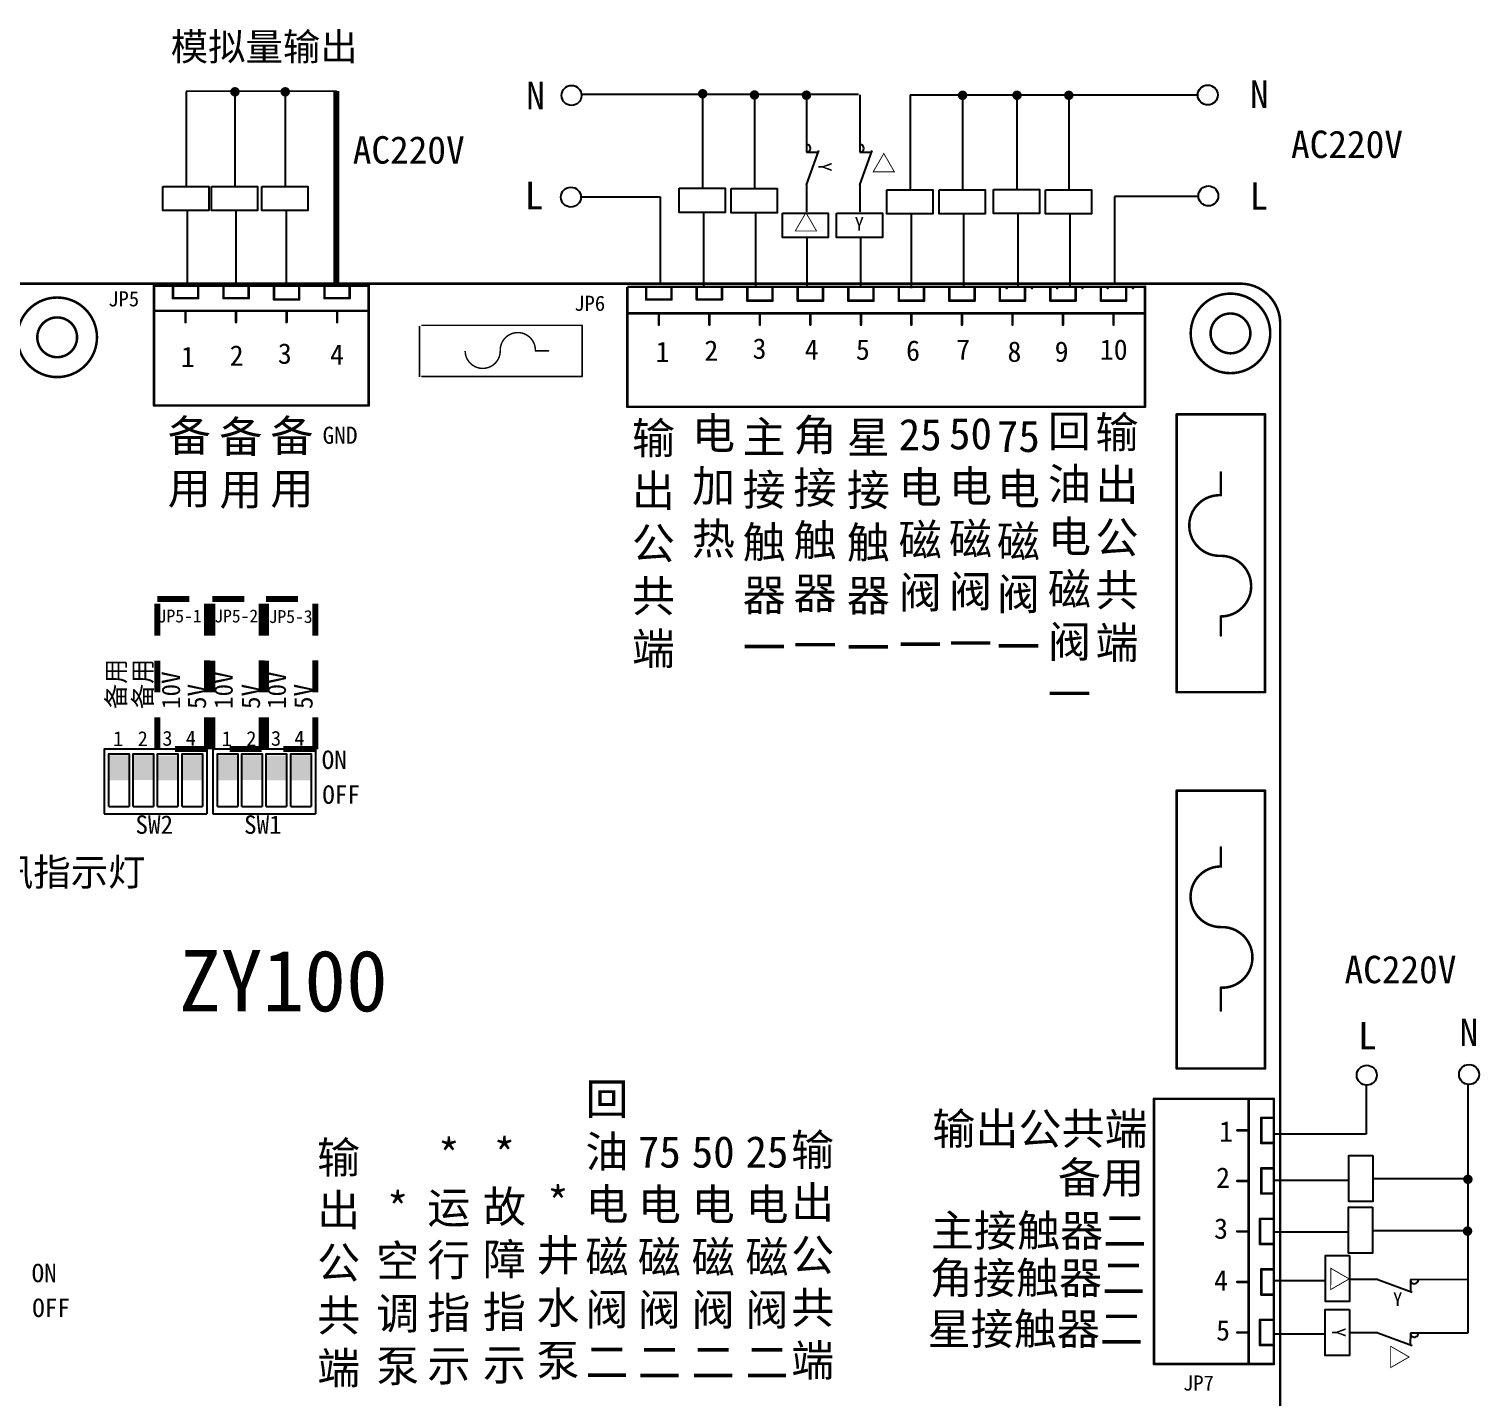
# Model space of a CAD drawing. Extents: x -2.3 to 27.3, y 18.5 to 36.9.
# Drawn here: x 5.92 to 11.66, y 21.52 to 26.93 of the extents above; entities that cross this region are included whole.
import ezdxf
from ezdxf.enums import TextEntityAlignment as Align

# ---------------------------------------------------------------- set-up
doc = ezdxf.new("R2010")
doc.units = 0
doc.header["$MEASUREMENT"] = 0
doc.linetypes.add('ACAD_ISO07W100', pattern=[3, 0, -3])
doc.linetypes.add('HIDDEN2', pattern=[0.1875, 0.125, -0.0625])
doc.layers.get('0').update_dxf_attribs({"linetype": 'CONTINUOUS'})
for name, color, linetype in [('BOTTOMSOLDER', 250, 'CONTINUOUS'), ('KEEPOUTLAYER', 250, 'CONTINUOUS'), ('MECHANICAL1', 251, 'CONTINUOUS'), ('TOPOVERLAY', 250, 'CONTINUOUS')]:
    doc.layers.add(name, color=color, linetype=linetype)
doc.styles.add('宋体', font='')
doc.styles.get('宋体').set_extended_font_data('SimSun')

msp = doc.modelspace()

# ---------------------------------------------------------------- hatches: boundary and pattern name
h = msp.add_hatch(color=256)
edge = h.paths.add_edge_path()
edge.add_arc((6.7354, 26.6837), 0.0189, 180, 540)
h = msp.add_hatch(color=256)
edge = h.paths.add_edge_path()
edge.add_arc((6.9346, 26.6837), 0.0189, 180, 540)
h = msp.add_hatch(color=256)
edge = h.paths.add_edge_path()
edge.add_arc((8.5872, 26.6762), 0.0189, 180, 540)
h = msp.add_hatch(color=256)
edge = h.paths.add_edge_path()
edge.add_arc((8.7922, 26.6712), 0.0189, 180, 540)
h = msp.add_hatch(color=256)
edge = h.paths.add_edge_path()
edge.add_arc((8.998, 26.6704), 0.0189, 180, 540)
h = msp.add_hatch(color=256)
edge = h.paths.add_edge_path()
edge.add_arc((9.6162, 26.6699), 0.0189, 180, 540)
h = msp.add_hatch(color=256)
edge = h.paths.add_edge_path()
edge.add_arc((9.8316, 26.6699), 0.0189, 180, 540)
h = msp.add_hatch(color=256)
edge = h.paths.add_edge_path()
edge.add_arc((10.0366, 26.6699), 0.0189, 180, 540)
for points in [[(6.2353, 24.0562), (6.3155, 24.0562), (6.3155, 23.9581), (6.2353, 23.9581)], [(6.333, 24.0566), (6.4132, 24.0566), (6.4132, 23.9585), (6.333, 23.9585)], [(6.4288, 24.0557), (6.5089, 24.0557), (6.5089, 23.9576), (6.4288, 23.9576)], [(6.527, 24.0561), (6.6072, 24.0561), (6.6072, 23.958), (6.527, 23.958)], [(6.6653, 24.0562), (6.7454, 24.0562), (6.7454, 23.9581), (6.6653, 23.9581)], [(6.763, 24.0566), (6.8432, 24.0566), (6.8432, 23.9585), (6.763, 23.9585)], [(6.8587, 24.0557), (6.9389, 24.0557), (6.9389, 23.9576), (6.8587, 23.9576)], [(6.957, 24.0561), (7.0372, 24.0561), (7.0372, 23.958), (6.957, 23.958)]]:
    msp.add_hatch(color=256).paths.add_polyline_path(points)
h = msp.add_hatch(color=256)
edge = h.paths.add_edge_path()
edge.add_arc((11.6167, 22.3779), 0.0189, 180, 540)
h = msp.add_hatch(color=256)
edge = h.paths.add_edge_path()
edge.add_arc((11.6153, 22.1729), 0.0189, 180, 540)

# ---------------------------------------------------------------- linework, layer by layer
at = {"color": 0}
for p, q in [((8.9979, 26.6719), (8.9979, 26.4442)), ((9.2094, 26.6719), (9.2094, 26.4442)), ((8.9979, 26.3157), (9.0471, 26.4513)), ((8.9979, 26.4442), (9.0445, 26.4442)), ((9.2094, 26.3157), (9.2586, 26.4513)), ((9.2094, 26.4442), (9.256, 26.4442)), ((8.9979, 26.3157), (8.9979, 26.2081)), ((9.2094, 26.3157), (9.2094, 26.2081)), ((11.2605, 21.9809), (11.153, 21.9811)), ((11.2605, 21.9809), (11.3961, 21.9315)), ((11.3891, 21.9808), (11.389, 21.9341)), ((11.6168, 21.9804), (11.3891, 21.9808)), ((11.2602, 21.7695), (11.1527, 21.7696)), ((11.2602, 21.7695), (11.3958, 21.72)), ((11.3888, 21.7693), (11.3887, 21.7226)), ((11.6165, 21.769), (11.3888, 21.7693))]:
    msp.add_line(p, q, dxfattribs=at)
for p, q in [((6.623, 24.0814), (6.2161, 24.0814)), ((6.2177, 24.0816), (6.2177, 23.8251)), ((6.6246, 24.0816), (6.6246, 23.8251)), ((7.0529, 24.0814), (6.646, 24.0814)), ((6.6477, 24.0816), (6.6477, 23.8251)), ((7.0546, 24.0816), (7.0546, 23.8251)), ((6.2177, 23.8251), (6.6246, 23.8251)), ((6.2364, 23.8542), (6.3167, 23.8542)), ((6.3325, 23.8542), (6.4129, 23.8542)), ((6.4289, 23.8542), (6.5092, 23.8542)), ((6.5271, 23.8542), (6.6075, 23.8542)), ((6.6477, 23.8251), (7.0546, 23.8251)), ((6.6663, 23.8542), (6.7467, 23.8542)), ((6.7625, 23.8542), (6.8428, 23.8542)), ((6.8588, 23.8542), (6.9392, 23.8542)), ((6.9571, 23.8542), (7.0375, 23.8542))]:
    msp.add_line(p, q)
for points in [[(6.2364, 23.8542), (6.2364, 24.0625), (6.3167, 24.0625), (6.3167, 23.8542)], [(6.3325, 23.8542), (6.3325, 24.0625), (6.4129, 24.0625), (6.4129, 23.8542)], [(6.4289, 23.8542), (6.4289, 24.0625), (6.5092, 24.0625), (6.5092, 23.8542)], [(6.5271, 23.8542), (6.5271, 24.0625), (6.6075, 24.0625), (6.6075, 23.8542)], [(6.6663, 23.8542), (6.6663, 24.0625), (6.7467, 24.0625), (6.7467, 23.8542)], [(6.7625, 23.8542), (6.7625, 24.0625), (6.8428, 24.0625), (6.8428, 23.8542)], [(6.8588, 23.8542), (6.8588, 24.0625), (6.9392, 24.0625), (6.9392, 23.8542)], [(6.9571, 23.8542), (6.9571, 24.0625), (7.0375, 24.0625), (7.0375, 23.8542)]]:
    msp.add_lwpolyline(points)
for centre, start, end in [((8.9984, 26.4599), 268.26312, 88.26312), ((9.2098, 26.4599), 268.26312, 88.26312), ((11.4048, 21.9803), 178.18236, 358.18236), ((11.4045, 21.7688), 178.18236, 358.18236)]:
    msp.add_arc(centre, 0.0157, start, end)
at = {"layer": 'BOTTOMSOLDER', "color": 0, "linetype": 'Continuous'}
for p, q in [((7.1369, 26.6867), (6.5428, 26.6852)), ((6.5428, 26.6852), (6.5428, 26.3086)), ((6.7353, 26.6852), (6.7353, 26.3086)), ((6.9344, 26.6852), (6.9344, 26.3086)), ((9.2037, 26.6728), (8.1069, 26.6728)), ((8.5871, 26.6778), (8.5871, 26.3011)), ((8.7921, 26.6764), (8.7921, 26.2997)), ((9.4088, 26.6714), (10.5465, 26.6714)), ((9.4088, 26.6714), (9.4088, 26.2947)), ((9.6161, 26.672), (9.6161, 26.2953)), ((9.8314, 26.6734), (9.8314, 26.2967)), ((10.0365, 26.672), (10.0365, 26.2954)), ((8.1064, 26.2674), (8.4195, 26.2674)), ((8.4195, 26.2674), (8.4195, 25.9241)), ((10.2172, 26.2686), (10.2172, 25.9241)), ((10.5465, 26.2686), (10.2172, 26.2686)), ((6.5478, 25.9203), (6.5478, 26.2105)), ((6.7403, 25.9203), (6.7403, 26.2105)), ((6.9394, 25.9203), (6.9394, 26.2105)), ((8.5921, 25.9128), (8.5921, 26.203)), ((8.7971, 25.9115), (8.7971, 26.2017)), ((9.4138, 25.9065), (9.4138, 26.1967)), ((9.6211, 25.9071), (9.6211, 26.1973)), ((9.8364, 25.9085), (9.8364, 26.1987)), ((10.0415, 25.9071), (10.0415, 26.1973)), ((9.0015, 25.9077), (9.0015, 26.1075)), ((9.2128, 25.9076), (9.2128, 26.1075)), ((11.2143, 22.7498), (11.2143, 22.5561)), ((11.6181, 22.7517), (11.6181, 22.7517)), ((11.6181, 21.7693), (11.6181, 22.7517)), ((11.2143, 22.5561), (10.8486, 22.5561)), ((10.8516, 22.3745), (11.1418, 22.3745)), ((11.6165, 22.3795), (11.2398, 22.3795)), ((10.8502, 22.1695), (11.1404, 22.1695)), ((11.6151, 22.1745), (11.2384, 22.1745)), ((10.8525, 21.9779), (11.0524, 21.9776)), ((10.8522, 21.7666), (11.0521, 21.7663))]:
    msp.add_line(p, q, dxfattribs=at)
at = {"layer": 'BOTTOMSOLDER', "color": 0, "linetype": 'Continuous', "lineweight": 80}
msp.add_lwpolyline([(7.1369, 25.9241), (7.1369, 26.6867)], dxfattribs=at)
at = {"layer": 'BOTTOMSOLDER', "color": 0, "linetype": 'Continuous'}
for points in [[(6.4502, 26.3092), (6.6323, 26.3092), (6.6323, 26.2139), (6.4502, 26.2139)], [(6.6427, 26.3092), (6.8247, 26.3092), (6.8247, 26.2139), (6.6427, 26.2139)], [(6.8418, 26.3092), (7.0239, 26.3092), (7.0239, 26.2139), (6.8418, 26.2139)], [(8.4945, 26.3017), (8.6765, 26.3017), (8.6765, 26.2064), (8.4945, 26.2064)], [(8.6995, 26.3004), (8.8815, 26.3004), (8.8815, 26.205), (8.6995, 26.205)], [(9.3161, 26.2954), (9.4982, 26.2954), (9.4982, 26.2), (9.3161, 26.2)], [(9.5234, 26.2959), (9.7055, 26.2959), (9.7055, 26.2006), (9.5234, 26.2006)], [(9.7388, 26.2974), (9.9209, 26.2974), (9.9209, 26.202), (9.7388, 26.202)], [(9.9438, 26.296), (10.1259, 26.296), (10.1259, 26.2007), (9.9438, 26.2007)], [(8.9026, 26.2028), (9.0846, 26.2028), (9.0846, 26.1075), (8.9026, 26.1075)], [(9.1167, 26.2028), (9.2987, 26.2028), (9.2987, 26.1075), (9.1167, 26.1075)], [(11.2404, 22.4721), (11.2404, 22.2901), (11.1451, 22.2901), (11.1451, 22.4721)], [(11.2391, 22.2671), (11.2391, 22.085), (11.1438, 22.085), (11.1438, 22.2671)], [(11.1478, 22.0764), (11.1476, 21.8943), (11.0523, 21.8945), (11.0525, 22.0765)], [(11.1475, 21.8623), (11.1473, 21.6802), (11.0519, 21.6804), (11.0522, 21.8624)]]:
    msp.add_lwpolyline(points, close=True, dxfattribs=at)
at = {"layer": 'BOTTOMSOLDER', "color": 0, "linetype": 'HIDDEN2', "lineweight": 80}
for points in [[(6.6237, 24.0814), (6.4295, 24.0814), (6.4295, 24.6761), (6.6253, 24.6762)], [(6.6253, 24.0816), (6.6253, 24.6762)], [(6.8406, 24.0814), (6.6465, 24.0814), (6.6465, 24.6761), (6.8422, 24.6762)], [(6.8422, 24.0816), (6.8422, 24.6762)], [(7.0529, 24.0814), (6.8588, 24.0814), (6.8588, 24.6761), (7.0546, 24.6762)], [(7.0546, 24.0816), (7.0546, 24.6762)]]:
    msp.add_lwpolyline(points, dxfattribs=at)
at = {"layer": 'BOTTOMSOLDER', "color": 0, "linetype": 'Continuous'}
for centre in [(8.068, 26.6694), (10.5867, 26.6711), (8.0655, 26.2667), (10.5891, 26.2715), (11.2162, 22.7901), (11.6211, 22.7929)]:
    msp.add_circle(centre, 0.0395, dxfattribs=at)
at = {"layer": 'KEEPOUTLAYER', "color": 0, "const_width": 0.01}
for points in [[(-0.2188, 25.9241), (10.7185, 25.9241)], [(10.8735, 21.1603), (10.8735, 25.7666)]]:
    msp.add_lwpolyline(points, dxfattribs=at)
at = {"layer": 'KEEPOUTLAYER', "color": 0}
for points, const_width in [([(10.8341, 25.7272, 1), (10.5192, 25.7272, 1)], 0.01), ([(10.7135, 25.9241, 1), (10.7185, 25.9241, 1)], 0.005), ([(10.7135, 25.9241, 1), (10.7185, 25.9241, 1)], 0.005), ([(6.1892, 25.7117, 1), (5.8742, 25.7117, 1)], 0.01), ([(10.5167, 25.7272, 1), (10.5217, 25.7272, 1)], 0.005), ([(10.8316, 25.7272, 1), (10.8366, 25.7272, 1)], 0.005), ([(10.871, 25.7666, 1), (10.876, 25.7666, 1)], 0.005), ([(10.871, 25.7666, 1), (10.876, 25.7666, 1)], 0.005)]:
    msp.add_lwpolyline(points, format="xyb", close=True, dxfattribs=dict(at, const_width=const_width))
at = {"layer": 'KEEPOUTLAYER', "color": 0, "const_width": 0.01}
msp.add_lwpolyline([(10.716, 25.9241, -0.414214), (10.8735, 25.7666)], format="xyb", dxfattribs=at)
at = {"layer": 'MECHANICAL1', "color": 0}
for points, const_width in [([(6.1104, 25.7117, 1), (5.9529, 25.7117, 1)], 0.01), ([(10.7554, 25.7272, 1), (10.5979, 25.7272, 1)], 0.01), ([(10.5954, 25.7272, 1), (10.6004, 25.7272, 1)], 0.005), ([(10.7529, 25.7272, 1), (10.7579, 25.7272, 1)], 0.005)]:
    msp.add_lwpolyline(points, format="xyb", close=True, dxfattribs=dict(at, const_width=const_width))
at = {"layer": 'TOPOVERLAY', "color": 0}
for points, const_width in [([(6.4124, 25.9165, 1), (6.4174, 25.9165, 1)], 0.005), ([(6.4124, 25.9165, 1), (6.4174, 25.9165, 1)], 0.005), ([(6.4874, 25.9165, 1), (6.4924, 25.9165, 1)], 0.005), ([(6.5874, 25.9165, 1), (6.5924, 25.9165, 1)], 0.005), ([(6.6874, 25.9165, 1), (6.6924, 25.9165, 1)], 0.005), ([(6.7874, 25.9165, 1), (6.7924, 25.9165, 1)], 0.005), ([(6.8874, 25.9115, 1), (6.8924, 25.9115, 1)], 0.005), ([(6.9874, 25.9115, 1), (6.9924, 25.9115, 1)], 0.005), ([(7.0874, 25.9165, 1), (7.0924, 25.9165, 1)], 0.005), ([(7.1874, 25.9165, 1), (7.1924, 25.9165, 1)], 0.005), ([(7.2624, 25.9165, 1), (7.2674, 25.9165, 1)], 0.005), ([(7.2624, 25.9165, 1), (7.2674, 25.9165, 1)], 0.005), ([(8.8611, 25.9065, 1), (8.8661, 25.9065, 1)], 0.005), ([(8.9611, 25.9065, 1), (8.9661, 25.9065, 1)], 0.005), ([(9.0611, 25.9065, 1), (9.0661, 25.9065, 1)], 0.005), ([(9.1611, 25.9065, 1), (9.1661, 25.9065, 1)], 0.005), ([(9.2611, 25.9065, 1), (9.2661, 25.9065, 1)], 0.005), ([(9.3611, 25.9065, 1), (9.3661, 25.9065, 1)], 0.005), ([(9.4611, 25.9065, 1), (9.4661, 25.9065, 1)], 0.005), ([(9.5611, 25.9065, 1), (9.5661, 25.9065, 1)], 0.005), ([(9.6611, 25.9065, 1), (9.6661, 25.9065, 1)], 0.005), ([(9.7882, 25.9065, 1), (9.7932, 25.9065, 1)], 0.005), ([(9.8882, 25.9065, 1), (9.8932, 25.9065, 1)], 0.005), ([(9.9882, 25.9065, 1), (9.9932, 25.9065, 1)], 0.005), ([(10.0882, 25.9065, 1), (10.0932, 25.9065, 1)], 0.005), ([(10.1882, 25.9065, 1), (10.1932, 25.9065, 1)], 0.005), ([(10.2882, 25.9065, 1), (10.2932, 25.9065, 1)], 0.005), ([(10.3361, 25.9121, 1), (10.3411, 25.9121, 1)], 0.005), ([(10.3361, 25.9121, 1), (10.3411, 25.9121, 1)], 0.005), ([(6.4874, 25.8665, 1), (6.4924, 25.8665, 1)], 0.005), ([(6.4874, 25.8665, 1), (6.4924, 25.8665, 1)], 0.005), ([(6.5874, 25.8665, 1), (6.5924, 25.8665, 1)], 0.005), ([(6.5874, 25.8665, 1), (6.5924, 25.8665, 1)], 0.005), ([(6.6874, 25.8665, 1), (6.6924, 25.8665, 1)], 0.005), ([(6.6874, 25.8665, 1), (6.6924, 25.8665, 1)], 0.005), ([(6.7874, 25.8665, 1), (6.7924, 25.8665, 1)], 0.005), ([(6.7874, 25.8665, 1), (6.7924, 25.8665, 1)], 0.005), ([(6.8874, 25.8615, 1), (6.8924, 25.8615, 1)], 0.005), ([(6.8874, 25.8615, 1), (6.8924, 25.8615, 1)], 0.005), ([(6.9874, 25.8615, 1), (6.9924, 25.8615, 1)], 0.005), ([(6.9874, 25.8615, 1), (6.9924, 25.8615, 1)], 0.005), ([(7.0874, 25.8665, 1), (7.0924, 25.8665, 1)], 0.005), ([(7.0874, 25.8665, 1), (7.0924, 25.8665, 1)], 0.005), ([(7.1874, 25.8665, 1), (7.1924, 25.8665, 1)], 0.005), ([(7.1874, 25.8665, 1), (7.1924, 25.8665, 1)], 0.005), ([(8.3611, 25.8615, 1), (8.3661, 25.8615, 1)], 0.005), ([(8.3611, 25.8615, 1), (8.3661, 25.8615, 1)], 0.005), ([(8.4611, 25.8615, 1), (8.4661, 25.8615, 1)], 0.005), ([(8.4611, 25.8615, 1), (8.4661, 25.8615, 1)], 0.005), ([(8.5611, 25.8615, 1), (8.5661, 25.8615, 1)], 0.005), ([(8.5611, 25.8615, 1), (8.5661, 25.8615, 1)], 0.005), ([(8.6611, 25.8615, 1), (8.6661, 25.8615, 1)], 0.005), ([(8.6611, 25.8615, 1), (8.6661, 25.8615, 1)], 0.005), ([(8.7611, 25.8565, 1), (8.7661, 25.8565, 1)], 0.005), ([(8.7611, 25.8565, 1), (8.7661, 25.8565, 1)], 0.005), ([(8.8611, 25.8565, 1), (8.8661, 25.8565, 1)], 0.005), ([(8.8611, 25.8565, 1), (8.8661, 25.8565, 1)], 0.005), ([(8.9611, 25.8565, 1), (8.9661, 25.8565, 1)], 0.005), ([(8.9611, 25.8565, 1), (8.9661, 25.8565, 1)], 0.005), ([(9.0611, 25.8565, 1), (9.0661, 25.8565, 1)], 0.005), ([(9.0611, 25.8565, 1), (9.0661, 25.8565, 1)], 0.005), ([(9.1611, 25.8565, 1), (9.1661, 25.8565, 1)], 0.005), ([(9.1611, 25.8565, 1), (9.1661, 25.8565, 1)], 0.005), ([(9.2611, 25.8565, 1), (9.2661, 25.8565, 1)], 0.005), ([(9.2611, 25.8565, 1), (9.2661, 25.8565, 1)], 0.005), ([(9.3611, 25.8565, 1), (9.3661, 25.8565, 1)], 0.005), ([(9.3611, 25.8565, 1), (9.3661, 25.8565, 1)], 0.005), ([(9.4611, 25.8565, 1), (9.4661, 25.8565, 1)], 0.005), ([(9.4611, 25.8565, 1), (9.4661, 25.8565, 1)], 0.005), ([(9.5611, 25.8565, 1), (9.5661, 25.8565, 1)], 0.005), ([(9.5611, 25.8565, 1), (9.5661, 25.8565, 1)], 0.005), ([(9.6611, 25.8565, 1), (9.6661, 25.8565, 1)], 0.005), ([(9.6611, 25.8565, 1), (9.6661, 25.8565, 1)], 0.005), ([(9.7611, 25.8565, 1), (9.7661, 25.8565, 1)], 0.005), ([(9.7611, 25.8565, 1), (9.7661, 25.8565, 1)], 0.005), ([(9.8611, 25.8565, 1), (9.8661, 25.8565, 1)], 0.005), ([(9.8611, 25.8565, 1), (9.8661, 25.8565, 1)], 0.005), ([(9.9611, 25.8565, 1), (9.9661, 25.8565, 1)], 0.005), ([(9.9611, 25.8565, 1), (9.9661, 25.8565, 1)], 0.005), ([(10.0611, 25.8565, 1), (10.0661, 25.8565, 1)], 0.005), ([(10.0611, 25.8565, 1), (10.0661, 25.8565, 1)], 0.005), ([(10.1611, 25.8565, 1), (10.1661, 25.8565, 1)], 0.005), ([(10.1611, 25.8565, 1), (10.1661, 25.8565, 1)], 0.005), ([(10.2611, 25.8565, 1), (10.2661, 25.8565, 1)], 0.005), ([(10.2611, 25.8565, 1), (10.2661, 25.8565, 1)], 0.005), ([(6.4124, 25.8165, 1), (6.4174, 25.8165, 1)], 0.005), ([(6.5374, 25.8165, 1), (6.5424, 25.8165, 1)], 0.005), ([(6.5374, 25.7715, 1), (6.5424, 25.7715, 1)], 0.005), ([(6.7374, 25.8165, 1), (6.7424, 25.8165, 1)], 0.005), ([(6.7374, 25.7715, 1), (6.7424, 25.7715, 1)], 0.005), ([(6.9374, 25.8165, 1), (6.9424, 25.8165, 1)], 0.005), ([(6.9374, 25.7715, 1), (6.9424, 25.7715, 1)], 0.005), ([(7.1374, 25.8165, 1), (7.1424, 25.8165, 1)], 0.005), ([(7.1374, 25.7715, 1), (7.1424, 25.7715, 1)], 0.005), ([(7.2624, 25.8165, 1), (7.2674, 25.8165, 1)], 0.005), ([(8.2861, 25.8065, 1), (8.2911, 25.8065, 1)], 0.005), ([(8.4111, 25.8065, 1), (8.4161, 25.8065, 1)], 0.005), ([(8.6111, 25.8065, 1), (8.6161, 25.8065, 1)], 0.005), ([(8.8111, 25.8065, 1), (8.8161, 25.8065, 1)], 0.005), ([(9.0111, 25.8065, 1), (9.0161, 25.8065, 1)], 0.005), ([(9.0861, 25.8065, 1), (9.0911, 25.8065, 1)], 0.005), ([(9.1361, 25.8065, 1), (9.1411, 25.8065, 1)], 0.005), ([(9.2111, 25.8065, 1), (9.2161, 25.8065, 1)], 0.005), ([(9.4111, 25.8065, 1), (9.4161, 25.8065, 1)], 0.005), ([(9.6111, 25.8065, 1), (9.6161, 25.8065, 1)], 0.005), ([(9.8111, 25.8065, 1), (9.8161, 25.8065, 1)], 0.005), ([(10.0111, 25.8065, 1), (10.0161, 25.8065, 1)], 0.005), ([(10.2111, 25.8065, 1), (10.2161, 25.8065, 1)], 0.005), ([(10.3361, 25.8065, 1), (10.3411, 25.8065, 1)], 0.005), ([(10.871, 25.7816, 1), (10.876, 25.7816, 1)], 0.005), ([(8.1085, 25.7594, 1), (8.1114, 25.7594, 1)], 0.00289), ([(8.1085, 25.7594, 1), (8.1114, 25.7594, 1)], 0.00289), ([(8.4111, 25.7615, 1), (8.4161, 25.7615, 1)], 0.005), ([(8.6111, 25.7615, 1), (8.6161, 25.7615, 1)], 0.005), ([(8.8111, 25.7615, 1), (8.8161, 25.7615, 1)], 0.005), ([(9.0111, 25.7615, 1), (9.0161, 25.7615, 1)], 0.005), ([(9.2111, 25.7615, 1), (9.2161, 25.7615, 1)], 0.005), ([(9.4111, 25.7615, 1), (9.4161, 25.7615, 1)], 0.005), ([(9.6111, 25.7615, 1), (9.6161, 25.7615, 1)], 0.005), ([(9.8111, 25.7615, 1), (9.8161, 25.7615, 1)], 0.005), ([(10.0111, 25.7615, 1), (10.0161, 25.7615, 1)], 0.005), ([(10.2111, 25.7615, 1), (10.2161, 25.7615, 1)], 0.005), ([(7.7844, 25.658, 1), (7.7872, 25.658, 1)], 0.00289), ([(7.7844, 25.658, 1), (7.7872, 25.658, 1)], 0.00289), ([(7.9233, 25.658, 1), (7.9262, 25.658, 1)], 0.00289), ([(7.9233, 25.658, 1), (7.9262, 25.658, 1)], 0.00289), ([(7.9754, 25.658, 1), (7.9783, 25.658, 1)], 0.00289), ([(8.1085, 25.5567, 1), (8.1114, 25.5567, 1)], 0.00289), ([(8.1085, 25.5567, 1), (8.1114, 25.5567, 1)], 0.00289), ([(6.4124, 25.4415, 1), (6.4174, 25.4415, 1)], 0.005), ([(6.4124, 25.4415, 1), (6.4174, 25.4415, 1)], 0.005), ([(7.2624, 25.4415, 1), (7.2674, 25.4415, 1)], 0.005), ([(7.2624, 25.4415, 1), (7.2674, 25.4415, 1)], 0.005), ([(8.2861, 25.4365, 1), (8.2911, 25.4365, 1)], 0.005), ([(8.2861, 25.4365, 1), (8.2911, 25.4365, 1)], 0.005), ([(10.3361, 25.4365, 1), (10.3411, 25.4365, 1)], 0.005), ([(10.3361, 25.4365, 1), (10.3411, 25.4365, 1)], 0.005), ([(10.4611, 25.4065, 1), (10.4661, 25.4065, 1)], 0.005), ([(10.4611, 25.4065, 1), (10.4661, 25.4065, 1)], 0.005), ([(10.8111, 25.4065, 1), (10.8161, 25.4065, 1)], 0.005), ([(10.8111, 25.4065, 1), (10.8161, 25.4065, 1)], 0.005), ([(10.6361, 25.1765, 1), (10.6411, 25.1765, 1)], 0.005), ([(10.6361, 25.0865, 1), (10.6411, 25.0865, 1)], 0.005), ([(10.6361, 25.0865, 1), (10.6411, 25.0865, 1)], 0.005), ([(10.6361, 24.8465, 1), (10.6411, 24.8465, 1)], 0.005), ([(10.6361, 24.8465, 1), (10.6411, 24.8465, 1)], 0.005), ([(10.6361, 24.6065, 1), (10.6411, 24.6065, 1)], 0.005), ([(10.6361, 24.6065, 1), (10.6411, 24.6065, 1)], 0.005), ([(10.6361, 24.5315, 1), (10.6411, 24.5315, 1)], 0.005), ([(10.4611, 24.3065, 1), (10.4661, 24.3065, 1)], 0.005), ([(10.4611, 24.3065, 1), (10.4661, 24.3065, 1)], 0.005), ([(10.8111, 24.3065, 1), (10.8161, 24.3065, 1)], 0.005), ([(10.8111, 24.3065, 1), (10.8161, 24.3065, 1)], 0.005), ([(10.4611, 23.9165, 1), (10.4661, 23.9165, 1)], 0.005), ([(10.4611, 23.9165, 1), (10.4661, 23.9165, 1)], 0.005), ([(10.8111, 23.9165, 1), (10.8161, 23.9165, 1)], 0.005), ([(10.8111, 23.9165, 1), (10.8161, 23.9165, 1)], 0.005), ([(10.6361, 23.6915, 1), (10.6411, 23.6915, 1)], 0.005), ([(10.6361, 23.6165, 1), (10.6411, 23.6165, 1)], 0.005), ([(10.6361, 23.6165, 1), (10.6411, 23.6165, 1)], 0.005), ([(10.6361, 23.3765, 1), (10.6411, 23.3765, 1)], 0.005), ([(10.6361, 23.3765, 1), (10.6411, 23.3765, 1)], 0.005), ([(10.6361, 23.1365, 1), (10.6411, 23.1365, 1)], 0.005), ([(10.6361, 23.1365, 1), (10.6411, 23.1365, 1)], 0.005), ([(10.6361, 23.0465, 1), (10.6411, 23.0465, 1)], 0.005), ([(10.4611, 22.8165, 1), (10.4661, 22.8165, 1)], 0.005), ([(10.4611, 22.8165, 1), (10.4661, 22.8165, 1)], 0.005), ([(10.8111, 22.8165, 1), (10.8161, 22.8165, 1)], 0.005), ([(10.8111, 22.8165, 1), (10.8161, 22.8165, 1)], 0.005), ([(10.3711, 22.6965, 1), (10.3761, 22.6965, 1)], 0.005), ([(10.3711, 22.6965, 1), (10.3761, 22.6965, 1)], 0.005), ([(10.7461, 22.6965, 1), (10.7511, 22.6965, 1)], 0.005), ([(10.8461, 22.6965, 1), (10.8511, 22.6965, 1)], 0.005), ([(10.8461, 22.6965, 1), (10.8511, 22.6965, 1)], 0.005), ([(10.7961, 22.6215, 1), (10.8011, 22.6215, 1)], 0.005), ([(10.7961, 22.6215, 1), (10.8011, 22.6215, 1)], 0.005), ([(10.8461, 22.6215, 1), (10.8511, 22.6215, 1)], 0.005), ([(10.7011, 22.5715, 1), (10.7061, 22.5715, 1)], 0.005), ([(10.7461, 22.5715, 1), (10.7511, 22.5715, 1)], 0.005), ([(10.7961, 22.5215, 1), (10.8011, 22.5215, 1)], 0.005), ([(10.7961, 22.5215, 1), (10.8011, 22.5215, 1)], 0.005), ([(10.8461, 22.5215, 1), (10.8511, 22.5215, 1)], 0.005), ([(10.7961, 22.4215, 1), (10.8011, 22.4215, 1)], 0.005), ([(10.7961, 22.4215, 1), (10.8011, 22.4215, 1)], 0.005), ([(10.8461, 22.4215, 1), (10.8511, 22.4215, 1)], 0.005), ([(10.7011, 22.3715, 1), (10.7061, 22.3715, 1)], 0.005), ([(10.7461, 22.3715, 1), (10.7511, 22.3715, 1)], 0.005), ([(10.7961, 22.3215, 1), (10.8011, 22.3215, 1)], 0.005), ([(10.7961, 22.3215, 1), (10.8011, 22.3215, 1)], 0.005), ([(10.8461, 22.3215, 1), (10.8511, 22.3215, 1)], 0.005), ([(10.7911, 22.2215, 1), (10.7961, 22.2215, 1)], 0.005), ([(10.7911, 22.2215, 1), (10.7961, 22.2215, 1)], 0.005), ([(10.8411, 22.2215, 1), (10.8461, 22.2215, 1)], 0.005), ([(10.7011, 22.1715, 1), (10.7061, 22.1715, 1)], 0.005), ([(10.7461, 22.1715, 1), (10.7511, 22.1715, 1)], 0.005), ([(10.7911, 22.1215, 1), (10.7961, 22.1215, 1)], 0.005), ([(10.7911, 22.1215, 1), (10.7961, 22.1215, 1)], 0.005), ([(10.8411, 22.1215, 1), (10.8461, 22.1215, 1)], 0.005), ([(10.7961, 22.0215, 1), (10.8011, 22.0215, 1)], 0.005), ([(10.7961, 22.0215, 1), (10.8011, 22.0215, 1)], 0.005), ([(10.8461, 22.0215, 1), (10.8511, 22.0215, 1)], 0.005), ([(10.7011, 21.9715, 1), (10.7061, 21.9715, 1)], 0.005), ([(10.7461, 21.9715, 1), (10.7511, 21.9715, 1)], 0.005), ([(10.7961, 21.9215, 1), (10.8011, 21.9215, 1)], 0.005), ([(10.7961, 21.9215, 1), (10.8011, 21.9215, 1)], 0.005), ([(10.8461, 21.9215, 1), (10.8511, 21.9215, 1)], 0.005), ([(10.7911, 21.8215, 1), (10.7961, 21.8215, 1)], 0.005), ([(10.7911, 21.8215, 1), (10.7961, 21.8215, 1)], 0.005), ([(10.8411, 21.8215, 1), (10.8461, 21.8215, 1)], 0.005), ([(10.7011, 21.7715, 1), (10.7061, 21.7715, 1)], 0.005), ([(10.7461, 21.7715, 1), (10.7511, 21.7715, 1)], 0.005), ([(10.7911, 21.7215, 1), (10.7961, 21.7215, 1)], 0.005), ([(10.7911, 21.7215, 1), (10.7961, 21.7215, 1)], 0.005), ([(10.8411, 21.7215, 1), (10.8461, 21.7215, 1)], 0.005), ([(10.3711, 21.6465, 1), (10.3761, 21.6465, 1)], 0.005), ([(10.3711, 21.6465, 1), (10.3761, 21.6465, 1)], 0.005), ([(10.7461, 21.6465, 1), (10.7511, 21.6465, 1)], 0.005), ([(10.8461, 21.6465, 1), (10.8511, 21.6465, 1)], 0.005), ([(10.8461, 21.6465, 1), (10.8511, 21.6465, 1)], 0.005)]:
    msp.add_lwpolyline(points, format="xyb", close=True, dxfattribs=dict(at, const_width=const_width))
for points, const_width in [([(6.4149, 25.9165), (7.2649, 25.9165)], 0.01), ([(6.4149, 25.4415), (6.4149, 25.9165)], 0.01), ([(6.4899, 25.8665), (6.4899, 25.9165)], 0.01), ([(6.5899, 25.8665), (6.5899, 25.9165)], 0.01), ([(6.6899, 25.8665), (6.6899, 25.9165)], 0.01), ([(6.7899, 25.8665), (6.7899, 25.9165)], 0.01), ([(6.8899, 25.8615), (6.8899, 25.9115)], 0.01), ([(6.9899, 25.8615), (6.9899, 25.9115)], 0.01), ([(7.0899, 25.8665), (7.0899, 25.9165)], 0.01), ([(7.1899, 25.8665), (7.1899, 25.9165)], 0.01), ([(7.2649, 25.4415), (7.2649, 25.9165)], 0.01), ([(8.2886, 25.9115), (10.3386, 25.9115)], 0.01), ([(8.2886, 25.4365), (8.2886, 25.9115)], 0.01), ([(8.3636, 25.8615), (8.3636, 25.9115)], 0.01), ([(8.4636, 25.8615), (8.4636, 25.9115)], 0.01), ([(8.5636, 25.8615), (8.5636, 25.9115)], 0.01), ([(8.6636, 25.8615), (8.6636, 25.9115)], 0.01), ([(8.7636, 25.8565), (8.7636, 25.9065)], 0.01), ([(8.8636, 25.8565), (8.8636, 25.9065)], 0.01), ([(8.9636, 25.8565), (8.9636, 25.9065)], 0.01), ([(9.0636, 25.8565), (9.0636, 25.9065)], 0.01), ([(9.1636, 25.8565), (9.1636, 25.9065)], 0.01), ([(9.2636, 25.8565), (9.2636, 25.9065)], 0.01), ([(9.3636, 25.8565), (9.3636, 25.9065)], 0.01), ([(9.4636, 25.8565), (9.4636, 25.9065)], 0.01), ([(9.5636, 25.8565), (9.5636, 25.9065)], 0.01), ([(9.6636, 25.8565), (9.6636, 25.9065)], 0.01), ([(9.7636, 25.8565), (9.7636, 25.9065)], 0.01), ([(9.8636, 25.8565), (9.8636, 25.9065)], 0.01), ([(9.9636, 25.8565), (9.9636, 25.9065)], 0.01), ([(10.0636, 25.8565), (10.0636, 25.9065)], 0.01), ([(10.1636, 25.8565), (10.1636, 25.9065)], 0.01), ([(10.2636, 25.8565), (10.2636, 25.9065)], 0.01), ([(10.3386, 25.4365), (10.3386, 25.9115)], 0.01), ([(6.4899, 25.8665), (6.5899, 25.8665)], 0.01), ([(6.6899, 25.8665), (6.7899, 25.8665)], 0.01), ([(6.8899, 25.8615), (6.9899, 25.8615)], 0.01), ([(7.0899, 25.8665), (7.1899, 25.8665)], 0.01), ([(8.3636, 25.8615), (8.4636, 25.8615)], 0.01), ([(8.5636, 25.8615), (8.6636, 25.8615)], 0.01), ([(8.7636, 25.8565), (8.8636, 25.8565)], 0.01), ([(8.9636, 25.8565), (9.0636, 25.8565)], 0.01), ([(9.1636, 25.8565), (9.2636, 25.8565)], 0.01), ([(9.3636, 25.8565), (9.4636, 25.8565)], 0.01), ([(9.5636, 25.8565), (9.6636, 25.8565)], 0.01), ([(9.7636, 25.8565), (9.8636, 25.8565)], 0.01), ([(9.9636, 25.8565), (10.0636, 25.8565)], 0.01), ([(10.1636, 25.8565), (10.2636, 25.8565)], 0.01), ([(6.4149, 25.8165), (7.2649, 25.8165)], 0.01), ([(6.5399, 25.7715), (6.5399, 25.8165)], 0.01), ([(6.7399, 25.7715), (6.7399, 25.8165)], 0.01), ([(6.9399, 25.7715), (6.9399, 25.8165)], 0.01), ([(7.1399, 25.7715), (7.1399, 25.8165)], 0.01), ([(8.2886, 25.8065), (9.1386, 25.8065)], 0.01), ([(8.4136, 25.7615), (8.4136, 25.8065)], 0.01), ([(8.6136, 25.7615), (8.6136, 25.8065)], 0.01), ([(8.8136, 25.7615), (8.8136, 25.8065)], 0.01), ([(9.0136, 25.7615), (9.0136, 25.8065)], 0.01), ([(9.0886, 25.8065), (10.3386, 25.8065)], 0.01), ([(9.2136, 25.7615), (9.2136, 25.8065)], 0.01), ([(9.4136, 25.7615), (9.4136, 25.8065)], 0.01), ([(9.6136, 25.7615), (9.6136, 25.8065)], 0.01), ([(9.8136, 25.7615), (9.8136, 25.8065)], 0.01), ([(10.0136, 25.7615), (10.0136, 25.8065)], 0.01), ([(10.2136, 25.7615), (10.2136, 25.8065)], 0.01), ([(7.4662, 25.5542), (7.4662, 25.7568)], 0.00579), ([(7.4732, 25.7594), (8.11, 25.7594)], 0.00579), ([(8.11, 25.5567), (8.11, 25.7594)], 0.00579), ([(7.9247, 25.658), (7.9768, 25.658)], 0.00579), ([(7.4732, 25.5567), (8.11, 25.5567)], 0.00579), ([(6.4149, 25.4415), (7.2649, 25.4415)], 0.01), ([(8.2886, 25.4365), (10.3386, 25.4365)], 0.01), ([(10.4636, 25.4065), (10.8136, 25.4065)], 0.01), ([(10.4636, 24.3065), (10.4636, 25.4065)], 0.01), ([(10.8136, 24.3065), (10.8136, 25.4065)], 0.01), ([(10.6386, 25.0865), (10.6386, 25.1765)], 0.01), ([(10.6386, 24.5315), (10.6386, 24.6065)], 0.01), ([(10.4636, 24.3065), (10.8136, 24.3065)], 0.01), ([(10.4636, 22.8165), (10.4636, 23.9165)], 0.01), ([(10.4636, 23.9165), (10.8136, 23.9165)], 0.01), ([(10.8136, 22.8165), (10.8136, 23.9165)], 0.01), ([(10.6386, 23.6165), (10.6386, 23.6915)], 0.01), ([(10.6386, 23.0465), (10.6386, 23.1365)], 0.01), ([(10.4636, 22.8165), (10.8136, 22.8165)], 0.01), ([(10.3736, 22.6965), (10.8486, 22.6965)], 0.01), ([(10.3736, 21.6465), (10.3736, 22.6965)], 0.01), ([(10.7486, 21.6465), (10.7486, 22.6965)], 0.01), ([(10.8486, 21.6465), (10.8486, 22.6965)], 0.01), ([(10.7986, 22.5215), (10.7986, 22.6215)], 0.01), ([(10.7986, 22.6215), (10.8486, 22.6215)], 0.01), ([(10.7036, 22.5715), (10.7486, 22.5715)], 0.01), ([(10.7986, 22.5215), (10.8486, 22.5215)], 0.01), ([(10.7986, 22.4215), (10.8486, 22.4215)], 0.01), ([(10.7986, 22.3215), (10.7986, 22.4215)], 0.01), ([(10.7036, 22.3715), (10.7486, 22.3715)], 0.01), ([(10.7986, 22.3215), (10.8486, 22.3215)], 0.01), ([(10.7936, 22.2215), (10.8436, 22.2215)], 0.01), ([(10.7936, 22.1215), (10.7936, 22.2215)], 0.01), ([(10.7036, 22.1715), (10.7486, 22.1715)], 0.01), ([(10.7936, 22.1215), (10.8436, 22.1215)], 0.01), ([(10.7986, 21.9215), (10.7986, 22.0215)], 0.01), ([(10.7986, 22.0215), (10.8486, 22.0215)], 0.01), ([(10.7036, 21.9715), (10.7486, 21.9715)], 0.01), ([(10.7986, 21.9215), (10.8486, 21.9215)], 0.01), ([(10.7936, 21.7215), (10.7936, 21.8215)], 0.01), ([(10.7936, 21.8215), (10.8436, 21.8215)], 0.01), ([(10.7036, 21.7715), (10.7486, 21.7715)], 0.01), ([(10.7936, 21.7215), (10.8436, 21.7215)], 0.01), ([(10.3736, 21.6465), (10.8486, 21.6465)], 0.01)]:
    msp.add_lwpolyline(points, dxfattribs=dict(at, const_width=const_width))
for points, const_width in [([(7.7858, 25.658, -1.042534), (7.9247, 25.658)], 0.00579), ([(7.7858, 25.658, -1), (7.6469, 25.658)], 0.00579), ([(10.6386, 24.8465, -1.042534), (10.6386, 25.0865)], 0.01), ([(10.6386, 24.8465, -1), (10.6386, 24.6065)], 0.01), ([(10.6386, 23.3765, -1), (10.6386, 23.6165)], 0.01), ([(10.6386, 23.3765, -1.042534), (10.6386, 23.1365)], 0.01)]:
    msp.add_lwpolyline(points, format="xyb", dxfattribs=dict(at, const_width=const_width))

# ---------------------------------------------------------------- texts
at = {"linetype": 'ACAD_ISO07W100'}
for rotation, p in [(270, (9.0444, 26.4044)), (359.91923, (11.3204, 21.8768)), (269.91923, (11.079, 21.79))]:
    msp.add_text('Y', height=0.0532, rotation=rotation, dxfattribs=at).set_placement(p)
msp.add_text('Y', height=0.0532, dxfattribs=at).set_placement((9.1891, 26.1344))
at = {"linetype": 'ACAD_ISO07W100', "style": '宋体'}
for s, height, p in [('JP5-1', 0.05111, (6.4297, 24.5828)), ('JP5-2', 0.05111, (6.6536, 24.5828)), ('JP5-3', 0.05111, (6.869, 24.5806)), ('ON', 0.07301, (7.0789, 24.0025)), ('OFF', 0.07301, (7.0813, 23.8647)), ('SW2', 0.07301, (6.3416, 23.7458)), ('SW1', 0.07301, (6.7715, 23.7458)), ('ON', 0.07301, (5.9305, 21.9704)), ('OFF', 0.07301, (5.9329, 21.8326))]:
    msp.add_text(s, height=height, dxfattribs=at).set_placement(p)
for s, p in [('备用', (6.301, 24.24)), ('备用', (6.4067, 24.24)), ('10V', (6.5184, 24.24)), ('10V', (6.7267, 24.24)), ('10V', (6.9372, 24.24)), ('5V', (6.621, 24.24)), ('5V', (6.8346, 24.24)), ('5V', (7.0429, 24.24))]:
    msp.add_text(s, height=0.07301, rotation=90, dxfattribs=at).set_placement(p)
at = {"linetype": 'ACAD_ISO07W100'}
for s, p in [('1', (6.2934, 24.1521)), ('2', (6.3905, 24.1521)), ('3', (6.4883, 24.1535)), ('4', (6.5809, 24.154)), ('1', (6.7234, 24.1521)), ('2', (6.8205, 24.1521)), ('3', (6.9183, 24.1535)), ('4', (7.0109, 24.154))]:
    msp.add_text(s, height=0.059, dxfattribs=at).set_placement(p, align=Align.TOP_RIGHT)
at = {"layer": 'BOTTOMSOLDER', "color": 0, "linetype": 'Continuous'}
for s, insert, char_height, width, attachment_point in [('{\\fSimSun|b0|i0|c134|p54;模拟量输出}', (6.4811, 26.9161), 0.108573, 1.019296, 1), ('N', (7.8885, 26.7235), 0.1086, 0.036797, 1), ('N', (10.7539, 26.7285), 0.1086, 0.036797, 1), ('AC220V', (10.9164, 26.5302), 0.10857, 0.036797, 1), ('AC220V', (7.2019, 26.508), 0.10857, 0.036797, 1), ('{\\fArial|b0|i0|c0|p34;\\H0.875x;△}', (9.2561, 26.4341), 0.080681, 0.027344, 1), ('L', (7.8827, 26.3276), 0.1086, 0.036797, 1), ('L', (10.7523, 26.3256), 0.1086, 0.036797, 1), ('{\\fArial|b0|i0|c0|p34;\\H0.875x;△}', (8.9477, 26.2001), 0.080681, 0.027344, 1), ('{\\fSimSun|b0|i0|c134|p54;备用}', (6.4694, 25.3847), 0.125, 0.036797, 1), ('{\\fSimSun|b0|i0|c134|p54;备用}', (6.6735, 25.3804), 0.125, 0.036797, 1), ('{\\fSimSun|b0|i0|c134|p54;备用}', (6.8757, 25.3841), 0.125, 0.036797, 1), ('{\\fSimSun|b0|i0|c134|p54;输出公共端}', (8.3922, 25.3749), 0.125, 0.036797, 2), ('{\\fSimSun|b0|i0|c134|p54;电加热}', (8.6299, 25.3939), 0.125, 0.036797, 2), ('{\\fSimSun|b0|i0|c134|p54;主接触器一}', (8.8307, 25.3792), 0.125, 0.036797, 2), ('{\\fSimSun|b0|i0|c134|p54;角接触器一}', (9.0321, 25.387), 0.125, 0.036797, 2), ('{\\fSimSun|b0|i0|c134|p54;星接触器一}', (9.2429, 25.3779), 0.125, 0.036797, 2), ('{\\fSimSun|b0|i0|c134|p6;25电磁阀一}', (9.4484, 25.3891), 0.125, 0.036797, 2), ('{\\fSimSun|b0|i0|c134|p6;50电磁阀一}', (9.6474, 25.3931), 0.125, 0.036797, 2), ('{\\fSimSun|b0|i0|c134|p6;75电磁阀一}', (9.837, 25.3825), 0.125, 0.036797, 2), ('{\\fSimSun|b0|i0|c134|p54;回油电磁阀\\P一}', (10.0391, 25.4024), 0.125, 0.036797, 2), ('{\\fSimSun|b0|i0|c134|p54;输出公共端}', (10.2273, 25.3983), 0.125, 0.036797, 2), ('{\\fSimSun|b0|i0|c134|p54;通讯指示灯}', (5.6408, 23.6486), 0.108573, 0.796045, 1), ('AC220V', (11.1282, 23.2629), 0.10857, 0.036797, 1), ('L', (11.182, 23.0013), 0.1086, 0.036797, 1), ('N', (11.5837, 23.0143), 0.1086, 0.036797, 1), ('{\\fSimSun|b0|i0|c134|p54;回油电磁阀二}', (8.2082, 21.5919), 0.125, 0.036797, 8), ('{\\fSimSun|b0|i0|c134|p54;输出公共端}', (10.3487, 22.5711), 0.125, 0.966634, 6), ('{\\fSimSun|b0|i0|c134|p54;输出公共端}', (9.0225, 21.5847), 0.125, 0.036797, 8), ('{\\fSimSun|b0|i0|c134|p54;输出公共端}', (7.146, 21.5544), 0.125, 0.036797, 8), ('{\\fSimSun|b0|i0|c134|p54;*\\P运行指示}', (7.5823, 21.5652), 0.125, 0.036797, 8), ('{\\fSimSun|b0|i0|c134|p54;*\\P故障指示}', (7.8023, 21.5685), 0.125, 0.036797, 8), ('{\\fSimSun|b0|i0|c134|p54;75电磁阀二}', (8.4156, 21.5906), 0.125, 0.036797, 8), ('{\\fSimSun|b0|i0|c134|p54;50电磁阀二}', (8.6287, 21.5906), 0.125, 0.036797, 8), ('{\\fSimSun|b0|i0|c134|p54;25电磁阀二}', (8.8417, 21.5906), 0.125, 0.036797, 8), ('{\\fSimSun|b0|i0|c134|p54; 备用}', (10.3346, 22.3776), 0.125, 0.966634, 6), ('{\\fSimSun|b0|i0|c134|p54;*\\P空调泵}', (7.3799, 21.5627), 0.125, 0.036797, 8), ('{\\fSimSun|b0|i0|c134|p54;*\\P井水泵}', (8.0142, 21.5852), 0.125, 0.036797, 8), ('{\\fSimSun|b0|i0|c134|p54;主接触器二}', (10.3433, 22.1678), 0.125, 0.966634, 6), ('{\\fSimSun|b0|i0|c134|p54;角接触器二}', (10.3389, 21.9799), 0.125, 0.966634, 6), ('{\\fSimSun|b0|i0|c134|p54;星接触器二}', (10.3302, 21.7788), 0.125, 0.966634, 6)]:
    msp.add_mtext(s, dxfattribs=dict(at, insert=insert, char_height=char_height, width=width, attachment_point=attachment_point))
at = {"layer": 'BOTTOMSOLDER', "color": 0, "linetype": 'Continuous', "char_height": 0.080681, "width": 0.027344, "attachment_point": 1, "rotation": 269.91923}
for insert in [(11.1413, 22.0317), (11.3786, 21.7226)]:
    msp.add_mtext('{\\fArial|b0|i0|c0|p34;\\H0.875x;△}', dxfattribs=dict(at, insert=insert))
at = {"layer": 'TOPOVERLAY', "color": 0}
for s, height, p in [('JP5', 0.06, (6.2337, 25.8342)), ('JP6', 0.06, (8.0786, 25.8165)), ('1 ', 0.081, (6.5214, 25.5939)), ('2', 0.081, (6.7147, 25.5989)), ('3', 0.081, (6.9054, 25.6069)), ('4', 0.081, (7.1121, 25.6029)), ('1 ', 0.081, (8.4006, 25.6135)), ('2', 0.081, (8.5938, 25.6186)), ('3', 0.081, (8.7846, 25.6266)), ('4', 0.081, (8.9912, 25.6226)), ('5', 0.081, (9.1938, 25.6226)), ('6', 0.081, (9.3925, 25.6186)), ('7', 0.081, (9.5912, 25.6226)), ('8', 0.081, (9.7938, 25.6146)), ('9', 0.081, (9.9806, 25.6146)), ('10', 0.081, (10.1594, 25.6226)), ('GND', 0.06785, (7.0823, 25.29)), ('ZY100', 0.243, (6.514, 23.0429)), ('1 ', 0.081, (10.6317, 22.5271)), ('2', 0.081, (10.6199, 22.344)), ('3', 0.081, (10.6117, 22.1425)), ('4', 0.081, (10.6117, 21.9369)), ('5', 0.081, (10.6199, 21.7395)), ('JP7', 0.06, (10.4886, 21.5415))]:
    msp.add_text(s, height=height, dxfattribs=at).set_placement(p)

doc.saveas('drawing.dxf')
